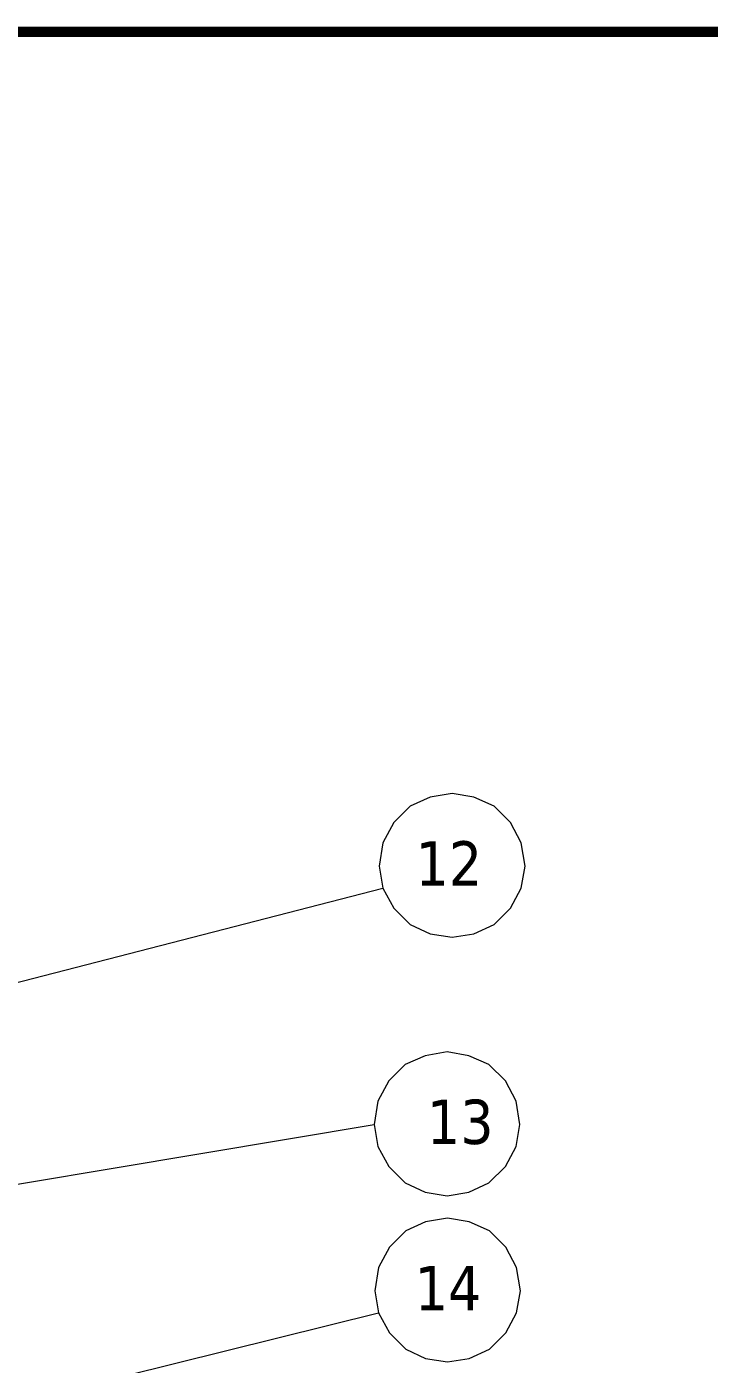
# Model space of a CAD drawing. Header units: millimetres. Extents: x 51831 to 122350, y -311274 to -161296.
# Drawn here: x 55569 to 56147, y -162672 to -161538 of the extents above; entities that cross this region are included whole.
import ezdxf

# ---------------------------------------------------------------- set-up
doc = ezdxf.new("R2010")
doc.units = ezdxf.units.MM
doc.header["$LTSCALE"] = 13
doc.layers.add('1', color=4, linetype='Continuous')
doc.layers.add('铁心', color=3, linetype='Continuous', lineweight=0)
doc.styles.add('Tahoma$001', font='tahoma.ttf', dxfattribs={"height": 2.159784})

msp = doc.modelspace()

# ---------------------------------------------------------------- linework, layer by layer
at = {"layer": '1', "const_width": 8.634}
msp.add_lwpolyline([(52472.729, -168350.488), (61945.049, -168350.488), (61945.049, -161542.258), (52472.729, -161542.258), (52472.729, -168350.488)], dxfattribs=at)
at = {"layer": '铁心'}
for points in [[(55990.845, -162249.514), (55987.532, -162229.636), (55978.497, -162212.468), (55964.642, -162198.614), (55947.474, -162191.084), (55929.102, -162187.771), (55910.428, -162191.084), (55893.562, -162198.614), (55879.707, -162212.468), (55870.37, -162229.636), (55867.358, -162249.514), (55870.37, -162268.188), (55879.707, -162285.055), (55893.562, -162298.909), (55910.428, -162306.74), (55929.102, -162309.752), (55947.474, -162306.74), (55964.642, -162298.909), (55978.497, -162285.055), (55987.532, -162268.188)], [(55986.508, -162468.574), (55983.195, -162448.695), (55974.159, -162431.528), (55960.304, -162417.673), (55943.137, -162410.143), (55924.764, -162406.83), (55906.091, -162410.143), (55889.224, -162417.673), (55875.37, -162431.528), (55866.033, -162448.695), (55863.021, -162468.574), (55866.033, -162487.247), (55875.37, -162504.114), (55889.224, -162517.968), (55906.091, -162525.799), (55924.764, -162528.811), (55943.137, -162525.799), (55960.304, -162517.968), (55974.159, -162504.114), (55983.195, -162487.247)], [(55987.011, -162609.554), (55983.698, -162589.675), (55974.663, -162572.507), (55960.808, -162558.653), (55943.64, -162551.123), (55925.268, -162547.81), (55906.594, -162551.123), (55889.728, -162558.653), (55875.873, -162572.507), (55866.536, -162589.675), (55863.524, -162609.554), (55866.536, -162628.227), (55875.873, -162645.094), (55889.728, -162658.948), (55906.594, -162666.779), (55925.268, -162669.791), (55943.64, -162666.779), (55960.808, -162658.948), (55974.663, -162645.094), (55983.698, -162628.227)]]:
    msp.add_lwpolyline(points, close=True, dxfattribs=at)
for points in [[(55214.853, -162437.142), (55870.37, -162268.188), (55870.37, -162268.188)], [(55346.033, -162554.939), (55863.021, -162468.574), (55863.021, -162468.574)], [(54917.703, -162863.902), (55866.536, -162628.227), (55866.536, -162628.227)]]:
    msp.add_lwpolyline(points, dxfattribs=at)

# ---------------------------------------------------------------- texts
at = {"layer": '铁心', "style": 'Tahoma$001'}
for s, p in [('12', (55898.06, -162265.936)), ('13', (55907.737, -162484.996)), ('14', (55897.373, -162625.975))]:
    msp.add_text(s, height=37.5893, dxfattribs=at).set_placement(p)

doc.saveas('drawing.dxf')
